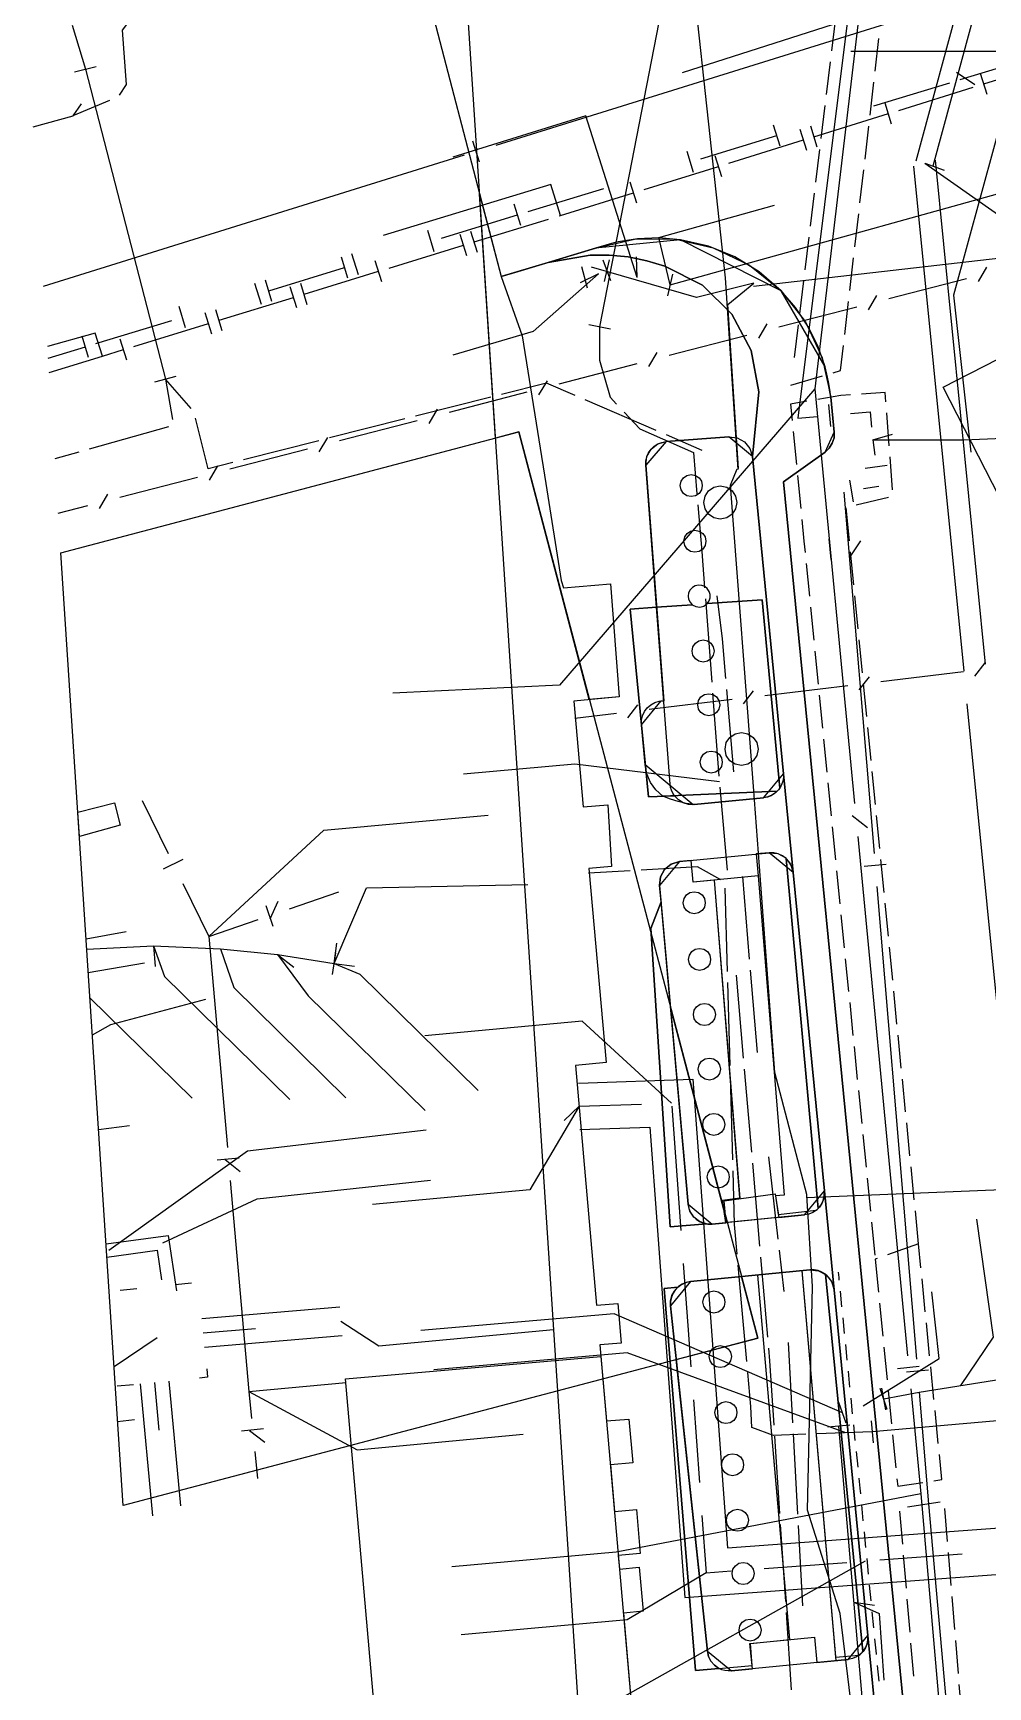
# Model space of a CAD drawing. Header units: metres. Extents: x 3206 to 3701, y 9896 to 11410.
# Drawn here: x 3206.4 to 3249.7, y 10058 to 10132.9 of the extents above; entities that cross this region are included whole.
import ezdxf

# ---------------------------------------------------------------- set-up
doc = ezdxf.new("R2010")
doc.units = ezdxf.units.M
for name, color, linetype in [('BOUNDARY', 7, 'Continuous'), ('BUILDING', 7, 'Continuous'), ('CURB', 7, 'Continuous'), ('ELECTR_CABLE', 7, 'Continuous'), ('ELECTR_CABLE_COMM', 7, 'Continuous'), ('GAS', 7, 'Continuous'), ('GRASS', 7, 'Continuous'), ('GROUND', 7, 'Continuous'), ('HEAT', 7, 'Continuous'), ('ROAD', 7, 'Continuous'), ('SEWER', 7, 'Continuous'), ('SIDEWALK_PATH', 7, 'Continuous'), ('WATER_PIPELINE', 7, 'Continuous')]:
    doc.layers.add(name, color=color, linetype=linetype)

msp = doc.modelspace()

# ---------------------------------------------------------------- linework, layer by layer
at = {"layer": 'BOUNDARY'}
msp.add_lwpolyline([(3253.023, 9915.673), (3233.596, 10020.109), (3233.041, 10027.227), (3225.675, 10139.955), (3262.083, 10325.257), (3335.841, 10689.444), (3351.098, 10763.684), (3367.768, 10831.231), (3377.814, 10869.112), (3520.394, 11207.447), (3551.174, 11273.829), (3554.005, 11279.367), (3611.719, 11390.174), (3639.436, 11373.131), (3680.635, 11298.581), (3281.247, 9920.202)], close=True, dxfattribs=at)
at = {"layer": 'BUILDING'}
for points in [[(3342.13, 10124.221), (3264.279, 10084.348), (3247.629, 10116.858), (3325.48, 10156.731)], [(3228.384, 10114.827), (3239.218, 10073.771), (3210.453, 10066.18), (3207.632, 10109.351)], [(3210.067, 10098.013), (3210.316, 10097.015), (3208.472, 10096.501), (3208.4, 10097.596)], [(3232.111, 10072.932), (3236.09, 10027.442), (3224.517, 10026.429), (3220.537, 10071.92)]]:
    msp.add_lwpolyline(points, close=True, dxfattribs=at)
at = {"layer": 'CURB'}
for points in [[(3235.712, 10123.536), (3231.861, 10123.147)], [(3240.278, 10121.222), (3235.712, 10123.536)], [(3227.589, 10121.864), (3231.861, 10123.147)], [(3242.271, 10117.778), (3240.278, 10121.222)], [(3242.53, 10116.399), (3242.271, 10117.778)], [(3242.53, 10116.399), (3242.685, 10114.822)], [(3235.068, 10114.39), (3234.146, 10113.317)], [(3237.905, 10114.606), (3235.068, 10114.39)], [(3238.976, 10113.706), (3237.905, 10114.606)], [(3242.271, 10113.911), (3242.685, 10114.822)], [(3240.385, 10099.341), (3238.976, 10113.706)], [(3242.271, 10113.911), (3240.394, 10112.567)], [(3234.146, 10113.317), (3234.959, 10102.648)], [(3240.394, 10112.567), (3246.104, 10054.345)], [(3236.342, 10097.94), (3236.297, 10097.935), (3234.11, 10099.743), (3233.943, 10101.55), (3234.847, 10102.637), (3234.959, 10102.648)], [(3239.487, 10098.248), (3240.385, 10099.341)], [(3236.342, 10097.94), (3239.487, 10098.248)], [(3239.731, 10095.76), (3239.145, 10095.703), (3239.244, 10094.708), (3236.296, 10094.419), (3236.195, 10095.414), (3235.666, 10095.362)], [(3240.824, 10094.863), (3239.731, 10095.76)], [(3235.666, 10095.362), (3234.767, 10094.277)], [(3242.238, 10080.438), (3240.824, 10094.863)], [(3234.767, 10094.277), (3236.063, 10079.841)], [(3238.416, 10080.087), (3237.253, 10094.513)], [(3239.244, 10094.708), (3240.41, 10080.247), (3240.027, 10080.209)], [(3236.063, 10079.841), (3237.156, 10078.935)], [(3237.156, 10078.935), (3237.786, 10078.996), (3237.695, 10079.989), (3240.013, 10080.303), (3240.176, 10079.231), (3241.341, 10079.345)], [(3241.341, 10079.345), (3242.238, 10080.438)], [(3241.585, 10076.857), (3236.166, 10076.326)], [(3236.166, 10076.326), (3235.269, 10075.224)], [(3240.669, 10060.089), (3239.229, 10076.626)], [(3241.219, 10076.825), (3242.758, 10059.152)], [(3242.915, 10076.396), (3242.903, 10076.518), (3242.878, 10076.753)], [(3243.036, 10075.184), (3242.965, 10075.899)], [(3235.269, 10075.224), (3236.935, 10059.577)], [(3243.156, 10073.973), (3243.085, 10074.687)], [(3243.276, 10072.761), (3243.206, 10073.475)], [(3243.398, 10071.55), (3243.326, 10072.264)], [(3243.52, 10070.338), (3243.448, 10071.052)], [(3243.642, 10069.127), (3243.57, 10069.841)], [(3243.764, 10067.915), (3243.692, 10068.629)], [(3243.886, 10066.704), (3243.861, 10066.961), (3243.815, 10067.418)], [(3244.005, 10065.492), (3243.935, 10066.206)], [(3244.124, 10064.28), (3244.054, 10064.994)], [(3244.243, 10063.068), (3244.173, 10063.782)], [(3244.362, 10061.856), (3244.292, 10062.571)], [(3244.481, 10060.645), (3244.411, 10061.359)], [(3238.027, 10058.688), (3238.983, 10058.781), (3238.868, 10059.933), (3241.791, 10060.211), (3241.905, 10059.068), (3243.316, 10059.206)], [(3243.316, 10059.206), (3244.213, 10060.299)], [(3244.6, 10059.433), (3244.598, 10059.462), (3244.53, 10060.147)], [(3236.935, 10059.577), (3238.027, 10058.688)], [(3244.72, 10058.221), (3244.649, 10058.935)]]:
    msp.add_lwpolyline(points, dxfattribs=at)
at = {"layer": 'ELECTR_CABLE'}
for points in [[(3238.339, 10113.123), (3237.754, 10121.805), (3235.6, 10141.735), (3239.679, 10143.681), (3242.235, 10148.535)], [(3249.381, 10140.441), (3242.644, 10133.283), (3235.791, 10131.099)], [(3235.859, 10139.15), (3232.048, 10119.593)], [(3208.144, 10133.262), (3208.741, 10131.267)], [(3210.284, 10130.085), (3210.612, 10130.576), (3210.427, 10133.027), (3210.765, 10133.473)], [(3251.186, 10132.357), (3248.085, 10121.023), (3248.884, 10113.916)], [(3208.257, 10131.142), (3209.225, 10131.392)], [(3208.741, 10131.267), (3212.381, 10117.221)], [(3206.372, 10128.646), (3208.183, 10129.151), (3208.566, 10129.688)], [(3208.188, 10129.158), (3209.851, 10129.858)], [(3239.022, 10121.434), (3253.668, 10123.106), (3253.583, 10121.339)], [(3232.008, 10121.993), (3229.042, 10119.375), (3225.405, 10118.301)], [(3232.008, 10121.993), (3231.167, 10121.585)], [(3238.347, 10113.174), (3237.869, 10120.601), (3239.038, 10121.567), (3236.436, 10120.92), (3231.685, 10122.299)], [(3231.557, 10119.689), (3232.539, 10119.497)], [(3232.048, 10119.593), (3232.049, 10118.083), (3232.535, 10116.395), (3232.824, 10116.086)], [(3211.897, 10117.096), (3212.865, 10117.346)], [(3212.381, 10117.221), (3212.692, 10115.385)], [(3213.535, 10115.894), (3212.381, 10117.221)], [(3230.936, 10116.484), (3229.646, 10117.042), (3227.599, 10116.524)], [(3227.114, 10116.401), (3223.704, 10115.538)], [(3234.622, 10114.887), (3231.395, 10116.285)], [(3212.507, 10115.062), (3208.922, 10114.051)], [(3215.43, 10113.445), (3214.308, 10113.161), (3213.736, 10115.45)], [(3223.219, 10115.416), (3219.809, 10114.553)], [(3233.166, 10115.721), (3233.876, 10114.961), (3236.303, 10113.898)], [(3219.325, 10114.43), (3215.915, 10113.568)], [(3236.695, 10113.99), (3235.081, 10114.689)], [(3208.44, 10113.916), (3207.354, 10113.61)], [(3236.303, 10113.898), (3236.461, 10112.017)], [(3241.449, 10080.251), (3241.451, 10080.279), (3239.987, 10085.808), (3239.306, 10095.138), (3239.023, 10098.768), (3237.988, 10112.413), (3238.284, 10113.15)], [(3236.503, 10111.519), (3236.68, 10109.415), (3236.807, 10107.756)], [(3236.845, 10107.258), (3237.134, 10103.494)], [(3237.78, 10103.661), (3237.629, 10105.454), (3237.374, 10107.393)], [(3238.137, 10099.421), (3237.822, 10103.163)], [(3237.172, 10102.995), (3237.46, 10099.231)], [(3237.48, 10098.972), (3230.93, 10099.772), (3225.876, 10099.319)], [(3237.501, 10098.733), (3237.827, 10094.972)], [(3233.429, 10094.945), (3231.546, 10094.832)], [(3237.54, 10094.536), (3236.494, 10095.128), (3233.928, 10094.975)], [(3220.021, 10090.734), (3221.483, 10094.167), (3228.802, 10094.317)], [(3237.851, 10090.383), (3237.748, 10094.154)], [(3238.851, 10090.941), (3238.536, 10094.683)], [(3208.775, 10091.856), (3210.588, 10092.192)], [(3208.806, 10091.386), (3211.831, 10091.534), (3214.871, 10091.404), (3217.451, 10091.144), (3220.021, 10090.734)], [(3211.831, 10091.534), (3212.336, 10090.15), (3218.008, 10084.581)], [(3211.831, 10091.534), (3211.904, 10090.603)], [(3214.871, 10091.404), (3215.469, 10089.65), (3220.55, 10084.661)], [(3217.451, 10091.144), (3218.836, 10089.283), (3224.14, 10084.076)], [(3217.451, 10091.144), (3218.189, 10090.572)], [(3219.942, 10090.24), (3220.099, 10091.228)], [(3220.021, 10090.734), (3220.143, 10091.66)], [(3208.875, 10090.329), (3211.417, 10090.777)], [(3220.021, 10090.734), (3221.177, 10090.254), (3226.541, 10084.987)], [(3220.021, 10090.734), (3220.948, 10090.62)], [(3239.208, 10086.701), (3238.893, 10090.443)], [(3237.968, 10086.112), (3237.865, 10089.883)], [(3238.239, 10090.215), (3238.565, 10086.454)], [(3208.95, 10089.187), (3213.58, 10084.64)], [(3209.06, 10087.505), (3209.895, 10087.979), (3214.199, 10089.117)], [(3238.608, 10085.956), (3238.934, 10082.195)], [(3238.084, 10081.841), (3237.981, 10085.612)], [(3238.285, 10077.576), (3238.164, 10078.921), (3238.098, 10081.342)], [(3238.977, 10081.697), (3239.303, 10077.936)], [(3240.149, 10078.243), (3239.719, 10081.973)], [(3241.425, 10080.133), (3258.779, 10080.849), (3259.91, 10078.781), (3265.577, 10078.687), (3271.398, 10079.084), (3274.019, 10077.782), (3278.223, 10078.565), (3278.99, 10081.184)], [(3244.274, 10050.409), (3244.266, 10050.489), (3242.957, 10061.288), (3241.476, 10065.971), (3241.698, 10076.108), (3241.448, 10080.236)], [(3248.43, 10071.615), (3249.9, 10073.813), (3249.148, 10079.155)], [(3240.421, 10075.881), (3240.206, 10077.746)], [(3238.499, 10075.199), (3238.33, 10077.078)], [(3239.346, 10077.438), (3239.509, 10075.557)], [(3239.509, 10075.557), (3239.66, 10073.812)], [(3243.995, 10070.695), (3247.436, 10072.847), (3247.108, 10075.863)], [(3243.06, 10070.38), (3232.706, 10074.865), (3223.945, 10074.111)], [(3238.724, 10072.705), (3238.499, 10075.199)], [(3244.93, 10071.01), (3246.53, 10071.31), (3250.33, 10071.92), (3255.39, 10072.02), (3260.05, 10072.06), (3266.3, 10071.64), (3274.23, 10071.63), (3278.39, 10071.75), (3282.15, 10072.02), (3285.49, 10072.49), (3288.81, 10073.72), (3292.61, 10074.84)], [(3243.205, 10069.476), (3233.306, 10073.107), (3224.534, 10072.322)], [(3239.703, 10073.314), (3239.753, 10072.739), (3239.945, 10069.819)], [(3240.81, 10069.924), (3240.613, 10073.566)], [(3241.397, 10069.411), (3239.933, 10069.358), (3238.947, 10069.72), (3238.907, 10070.667), (3238.768, 10072.207)], [(3243.22, 10069.906), (3242.9, 10070.854)], [(3261.585, 10071.03), (3254.192, 10070.38), (3244.4, 10069.519)], [(3245.09, 10070.536), (3244.77, 10071.484)], [(3245.022, 10070.519), (3244.838, 10071.501)], [(3241.035, 10065.782), (3240.837, 10069.425)], [(3244.4, 10069.519), (3241.897, 10069.429)], [(3243.388, 10069.823), (3242.392, 10069.737)], [(3244.27, 10053.82), (3242.89, 10069.78)], [(3244.356, 10070.017), (3244.444, 10069.021)], [(3239.978, 10069.32), (3240.209, 10065.823)], [(3240.242, 10065.325), (3240.472, 10061.828)], [(3241.26, 10061.641), (3241.062, 10065.283)], [(3240.505, 10061.329), (3240.735, 10057.833)], [(3243.58, 10061.8), (3244.716, 10061.293), (3244.932, 10058.267)], [(3243.58, 10061.8), (3244.504, 10061.662)]]:
    msp.add_lwpolyline(points, dxfattribs=at)
at = {"layer": 'ELECTR_CABLE_COMM'}
for points in [[(3233.756, 10121.824), (3231.425, 10129.145), (3225.404, 10127.281)], [(3235.253, 10121.486), (3254.27, 10126.78)], [(3235.253, 10121.486), (3234.735, 10123.642), (3239.985, 10125.104)], [(3232.559, 10121.666), (3232.207, 10122.602)], [(3232.273, 10121.647), (3232.493, 10122.622)], [(3233.756, 10121.824), (3233.721, 10122.758)], [(3231.502, 10121.346), (3231.251, 10122.314)], [(3235.143, 10120.998), (3235.363, 10121.974)], [(3249.221, 10121.647), (3249.602, 10122.293)], [(3245.158, 10120.871), (3248.685, 10121.782)], [(3240.179, 10119.584), (3243.706, 10120.496)], [(3244.242, 10120.36), (3244.622, 10121.006)], [(3239.263, 10119.074), (3239.643, 10119.72)], [(3235.2, 10118.298), (3238.727, 10119.209)], [(3234.283, 10117.787), (3234.664, 10118.433)], [(3230.221, 10117.011), (3233.748, 10117.922)], [(3225.242, 10115.724), (3228.768, 10116.636)], [(3229.304, 10116.5), (3229.685, 10117.146)], [(3224.325, 10115.214), (3224.706, 10115.86)], [(3220.262, 10114.438), (3223.789, 10115.349)], [(3219.346, 10113.927), (3219.727, 10114.573)], [(3215.283, 10113.151), (3218.81, 10114.062)], [(3214.367, 10112.64), (3214.747, 10113.286)], [(3210.304, 10111.864), (3213.831, 10112.776)], [(3207.515, 10111.144), (3208.852, 10111.489)], [(3209.388, 10111.354), (3209.768, 10112)], [(3244.794, 10103.521), (3248.551, 10103.973)], [(3249.064, 10103.767), (3249.527, 10104.357)], [(3238.571, 10102.507), (3239.034, 10103.096)], [(3239.547, 10102.891), (3243.304, 10103.342)], [(3243.817, 10103.137), (3244.28, 10103.726)], [(3233.325, 10101.876), (3233.788, 10102.466)], [(3234.301, 10102.26), (3238.058, 10102.712)], [(3230.933, 10101.856), (3232.812, 10102.081)]]:
    msp.add_lwpolyline(points, dxfattribs=at)
at = {"layer": 'GAS'}
for points in [[(3248.399, 10130.791), (3251.839, 10131.842)], [(3249.466, 10130.593), (3252.839, 10131.64)], [(3248.227, 10131.13), (3249.055, 10130.568)], [(3249.614, 10130.115), (3249.318, 10131.07)], [(3244.481, 10129.595), (3247.921, 10130.645)], [(3245.616, 10129.398), (3248.989, 10130.445)], [(3245.287, 10128.772), (3244.99, 10129.727)], [(3240.231, 10127.774), (3239.939, 10128.731)], [(3241.914, 10127.725), (3241.618, 10128.68)], [(3241.766, 10128.203), (3245.139, 10129.25)], [(3236.645, 10127.202), (3240.085, 10128.253)], [(3237.916, 10127.008), (3241.288, 10128.055)], [(3241.437, 10127.577), (3241.14, 10128.532)], [(3236.313, 10126.578), (3236.021, 10127.534)], [(3237.587, 10126.382), (3237.29, 10127.337)], [(3234.066, 10125.813), (3237.438, 10126.86)], [(3230.275, 10124.636), (3229.848, 10126.041), (3222.24, 10123.734)], [(3228.809, 10124.81), (3232.249, 10125.86)], [(3230.216, 10124.618), (3230.275, 10124.636), (3233.588, 10125.665)], [(3233.736, 10125.187), (3233.44, 10126.142)], [(3228.477, 10124.185), (3228.185, 10125.142)], [(3224.891, 10123.613), (3228.331, 10124.664)], [(3226.362, 10123.435), (3229.738, 10124.471)], [(3224.559, 10122.989), (3224.267, 10123.946)], [(3226.031, 10122.811), (3225.737, 10123.767)], [(3226.509, 10122.957), (3226.215, 10123.913)], [(3220.641, 10121.793), (3220.349, 10122.749)], [(3221.119, 10121.939), (3220.827, 10122.895)], [(3222.177, 10121.628), (3221.883, 10122.584)], [(3222.508, 10122.252), (3225.884, 10123.289)], [(3217.055, 10121.221), (3220.495, 10122.271)], [(3218.654, 10121.07), (3222.03, 10122.106)], [(3216.723, 10120.596), (3216.431, 10121.553)], [(3217.201, 10120.743), (3216.909, 10121.699)], [(3218.323, 10120.445), (3218.029, 10121.401)], [(3218.801, 10120.592), (3218.507, 10121.548)], [(3213.283, 10119.546), (3212.991, 10120.503)], [(3214.947, 10119.409), (3214.654, 10120.365)], [(3214.8, 10119.887), (3218.176, 10120.923)], [(3209.219, 10118.828), (3212.659, 10119.878)], [(3210.946, 10118.704), (3214.322, 10119.74)], [(3214.469, 10119.262), (3214.176, 10120.218)], [(3209.512, 10118.264), (3209.188, 10119.295), (3207.022, 10118.694)], [(3208.887, 10118.204), (3208.595, 10119.16)], [(3210.615, 10118.079), (3210.322, 10119.035)], [(3207.056, 10118.168), (3208.741, 10118.682)], [(3207.099, 10117.52), (3209.512, 10118.264), (3210.468, 10118.557)]]:
    msp.add_lwpolyline(points, dxfattribs=at)
at = {"layer": 'GRASS'}
for points in [[(3236.929, 10107.046), (3237.015, 10107.17), (3237.059, 10107.311), (3237.06, 10107.458), (3237.017, 10107.603), (3236.933, 10107.728), (3236.817, 10107.82), (3236.68, 10107.875), (3236.53, 10107.887), (3236.383, 10107.854), (3236.255, 10107.781), (3236.154, 10107.673), (3236.088, 10107.538), (3236.065, 10107.389), (3236.087, 10107.243), (3236.15, 10107.109), (3236.253, 10106.998), (3234.636, 10106.885), (3234.146, 10113.317), (3234.151, 10113.514), (3234.193, 10113.704), (3234.272, 10113.883), (3234.385, 10114.044), (3234.527, 10114.18), (3234.692, 10114.285), (3234.874, 10114.355), (3235.068, 10114.39), (3237.905, 10114.606), (3238.293, 10114.559), (3238.624, 10114.374), (3238.862, 10114.081), (3238.976, 10113.706), (3240.385, 10099.341), (3240.387, 10099.169), (3240.359, 10098.999), (3240.303, 10098.837), (3240.22, 10098.686), (3239.424, 10107.221)], [(3236.706, 10112.397), (3236.667, 10112.202), (3236.559, 10112.043), (3236.4, 10111.936), (3236.206, 10111.897), (3236.011, 10111.936), (3235.852, 10112.043), (3235.745, 10112.202), (3235.706, 10112.397), (3235.745, 10112.591), (3235.852, 10112.75), (3236.011, 10112.857), (3236.206, 10112.897), (3236.4, 10112.857), (3236.559, 10112.75), (3236.667, 10112.591)], [(3238.273, 10111.627), (3238.214, 10111.335), (3238.053, 10111.097), (3237.815, 10110.936), (3237.523, 10110.877), (3237.231, 10110.936), (3236.993, 10111.097), (3236.832, 10111.335), (3236.773, 10111.627), (3236.832, 10111.919), (3236.993, 10112.158), (3237.231, 10112.318), (3237.523, 10112.377), (3237.815, 10112.318), (3238.053, 10112.158), (3238.214, 10111.919)], [(3236.871, 10109.872), (3236.832, 10109.678), (3236.725, 10109.519), (3236.566, 10109.412), (3236.371, 10109.372), (3236.177, 10109.412), (3236.018, 10109.519), (3235.91, 10109.678), (3235.871, 10109.872), (3235.91, 10110.067), (3236.018, 10110.226), (3236.177, 10110.333), (3236.371, 10110.372), (3236.566, 10110.333), (3236.725, 10110.226), (3236.832, 10110.067)], [(3236.253, 10106.998), (3236.419, 10106.91), (3236.6, 10106.89), (3236.776, 10106.935), (3236.929, 10107.046), (3239.424, 10107.221), (3240.22, 10098.686), (3240.165, 10098.612), (3240.103, 10098.543), (3234.914, 10098.317), (3234.602, 10098.603), (3234.359, 10098.944), (3234.193, 10099.328), (3234.11, 10099.743), (3233.943, 10101.55), (3233.947, 10101.761), (3233.994, 10101.965), (3234.082, 10102.154), (3234.209, 10102.323), (3234.367, 10102.462), (3234.549, 10102.565), (3234.749, 10102.627), (3234.959, 10102.648), (3234.636, 10106.885)], [(3237.245, 10104.9), (3237.206, 10104.706), (3237.098, 10104.547), (3236.939, 10104.44), (3236.745, 10104.4), (3236.55, 10104.44), (3236.391, 10104.547), (3236.284, 10104.706), (3236.245, 10104.9), (3236.284, 10105.095), (3236.391, 10105.254), (3236.55, 10105.361), (3236.745, 10105.4), (3236.939, 10105.361), (3237.098, 10105.254), (3237.206, 10105.095)], [(3237.497, 10102.466), (3237.458, 10102.272), (3237.351, 10102.113), (3237.192, 10102.005), (3236.997, 10101.966), (3236.802, 10102.005), (3236.643, 10102.113), (3236.536, 10102.272), (3236.497, 10102.466), (3236.536, 10102.661), (3236.643, 10102.82), (3236.802, 10102.927), (3236.997, 10102.966), (3237.192, 10102.927), (3237.351, 10102.82), (3237.458, 10102.661)], [(3239.236, 10100.458), (3239.177, 10100.166), (3239.016, 10099.928), (3238.777, 10099.767), (3238.486, 10099.708), (3238.194, 10099.767), (3237.955, 10099.928), (3237.795, 10100.166), (3237.736, 10100.458), (3237.795, 10100.75), (3237.955, 10100.988), (3238.194, 10101.149), (3238.486, 10101.208), (3238.777, 10101.149), (3239.016, 10100.988), (3239.177, 10100.75)], [(3237.612, 10099.868), (3237.573, 10099.674), (3237.466, 10099.515), (3237.307, 10099.408), (3237.112, 10099.368), (3236.917, 10099.408), (3236.759, 10099.515), (3236.651, 10099.674), (3236.612, 10099.868), (3236.651, 10100.063), (3236.759, 10100.222), (3236.917, 10100.329), (3237.112, 10100.368), (3237.307, 10100.329), (3237.466, 10100.222), (3237.573, 10100.063)], [(3234.914, 10098.317), (3240.103, 10098.543), (3239.97, 10098.43), (3239.821, 10098.342), (3239.659, 10098.281), (3239.487, 10098.248), (3236.342, 10097.94), (3235.975, 10097.994), (3235.614, 10098.075), (3235.259, 10098.183)], [(3239.244, 10094.708), (3240.41, 10080.247), (3240.026, 10080.209), (3240.145, 10079.362), (3241.868, 10079.56), (3241.913, 10079.597), (3241.955, 10079.637), (3240.51, 10095.497), (3240.339, 10095.625), (3240.148, 10095.713), (3239.943, 10095.758), (3239.731, 10095.76), (3239.145, 10095.703)], [(3238.413, 10080.124), (3237.253, 10094.513), (3236.296, 10094.419), (3236.195, 10095.414), (3235.666, 10095.362), (3235.288, 10095.246), (3234.993, 10095.004), (3234.81, 10094.67), (3234.767, 10094.277), (3236.063, 10079.841), (3236.1, 10079.646), (3236.174, 10079.464), (3236.282, 10079.301), (3236.421, 10079.16), (3236.585, 10079.049), (3236.766, 10078.974), (3236.958, 10078.935), (3237.156, 10078.935), (3237.769, 10078.995), (3237.626, 10080.013)], [(3241.955, 10079.637), (3242.091, 10079.81), (3242.186, 10080.006), (3242.236, 10080.218), (3242.238, 10080.438), (3240.824, 10094.863), (3240.79, 10095.041), (3240.725, 10095.209), (3240.631, 10095.362), (3240.51, 10095.497)], [(3236.843, 10093.492), (3236.803, 10093.297), (3236.696, 10093.138), (3236.537, 10093.031), (3236.343, 10092.992), (3236.148, 10093.031), (3235.989, 10093.138), (3235.882, 10093.297), (3235.843, 10093.492), (3235.882, 10093.686), (3235.989, 10093.845), (3236.148, 10093.952), (3236.343, 10093.992), (3236.537, 10093.952), (3236.696, 10093.845), (3236.803, 10093.686)], [(3237.082, 10090.927), (3237.043, 10090.732), (3236.936, 10090.573), (3236.777, 10090.466), (3236.582, 10090.427), (3236.388, 10090.466), (3236.229, 10090.573), (3236.122, 10090.732), (3236.082, 10090.927), (3236.122, 10091.121), (3236.229, 10091.28), (3236.388, 10091.388), (3236.582, 10091.427), (3236.777, 10091.388), (3236.936, 10091.28), (3237.043, 10091.121)], [(3237.303, 10088.43), (3237.264, 10088.235), (3237.157, 10088.077), (3236.998, 10087.969), (3236.803, 10087.93), (3236.608, 10087.969), (3236.45, 10088.077), (3236.342, 10088.235), (3236.303, 10088.43), (3236.342, 10088.625), (3236.45, 10088.784), (3236.608, 10088.891), (3236.803, 10088.93), (3236.998, 10088.891), (3237.157, 10088.784), (3237.264, 10088.625)], [(3237.525, 10085.958), (3237.485, 10085.763), (3237.378, 10085.604), (3237.219, 10085.497), (3237.025, 10085.458), (3236.83, 10085.497), (3236.671, 10085.604), (3236.564, 10085.763), (3236.525, 10085.958), (3236.564, 10086.152), (3236.671, 10086.311), (3236.83, 10086.418), (3237.025, 10086.458), (3237.219, 10086.418), (3237.378, 10086.311), (3237.485, 10086.152)], [(3237.728, 10083.448), (3237.688, 10083.254), (3237.581, 10083.095), (3237.422, 10082.988), (3237.228, 10082.948), (3237.033, 10082.988), (3236.874, 10083.095), (3236.767, 10083.254), (3236.728, 10083.448), (3236.767, 10083.643), (3236.874, 10083.802), (3237.033, 10083.909), (3237.228, 10083.948), (3237.422, 10083.909), (3237.581, 10083.802), (3237.688, 10083.643)], [(3237.931, 10081.068), (3237.891, 10080.874), (3237.784, 10080.715), (3237.625, 10080.608), (3237.431, 10080.568), (3237.236, 10080.608), (3237.077, 10080.715), (3236.97, 10080.874), (3236.931, 10081.068), (3236.97, 10081.263), (3237.077, 10081.422), (3237.236, 10081.529), (3237.431, 10081.568), (3237.625, 10081.529), (3237.784, 10081.422), (3237.891, 10081.263)], [(3241.22, 10076.821), (3242.744, 10059.308), (3243.812, 10059.397), (3243.859, 10059.434), (3243.904, 10059.474), (3243.946, 10059.516), (3243.986, 10059.561), (3242.286, 10076.659), (3242.127, 10076.757), (3241.954, 10076.824), (3241.772, 10076.858), (3241.585, 10076.857)], [(3240.667, 10060.114), (3239.229, 10076.626), (3236.166, 10076.326), (3235.972, 10076.287), (3235.791, 10076.211), (3235.628, 10076.102), (3235.488, 10075.962), (3235.379, 10075.797), (3235.305, 10075.615), (3235.268, 10075.422), (3235.269, 10075.224), (3236.935, 10059.577), (3236.991, 10059.339), (3237.1, 10059.125), (3237.258, 10058.942), (3237.458, 10058.802), (3238.972, 10058.933), (3238.89, 10059.933)], [(3242.678, 10075.959), (3242.636, 10076.162), (3242.555, 10076.35), (3242.437, 10076.517), (3242.286, 10076.659), (3243.986, 10059.561), (3244.098, 10059.726), (3244.174, 10059.907), (3244.213, 10060.1), (3244.213, 10060.299)], [(3237.732, 10075.402), (3237.693, 10075.207), (3237.586, 10075.048), (3237.427, 10074.941), (3237.232, 10074.902), (3237.038, 10074.941), (3236.879, 10075.048), (3236.772, 10075.207), (3236.732, 10075.402), (3236.772, 10075.597), (3236.879, 10075.755), (3237.038, 10075.863), (3237.232, 10075.902), (3237.427, 10075.863), (3237.586, 10075.755), (3237.693, 10075.597)], [(3238.023, 10072.93), (3237.983, 10072.735), (3237.876, 10072.576), (3237.717, 10072.469), (3237.523, 10072.43), (3237.328, 10072.469), (3237.169, 10072.576), (3237.062, 10072.735), (3237.023, 10072.93), (3237.062, 10073.124), (3237.169, 10073.283), (3237.328, 10073.39), (3237.523, 10073.43), (3237.717, 10073.39), (3237.876, 10073.283), (3237.983, 10073.124)], [(3238.278, 10070.395), (3238.239, 10070.2), (3238.132, 10070.041), (3237.973, 10069.934), (3237.778, 10069.895), (3237.584, 10069.934), (3237.425, 10070.041), (3237.318, 10070.2), (3237.278, 10070.395), (3237.318, 10070.589), (3237.425, 10070.748), (3237.584, 10070.855), (3237.778, 10070.895), (3237.973, 10070.855), (3238.132, 10070.748), (3238.239, 10070.589)], [(3238.58, 10068.027), (3238.541, 10067.832), (3238.434, 10067.673), (3238.275, 10067.566), (3238.08, 10067.527), (3237.885, 10067.566), (3237.727, 10067.673), (3237.619, 10067.832), (3237.58, 10068.027), (3237.619, 10068.222), (3237.727, 10068.38), (3237.885, 10068.488), (3238.08, 10068.527), (3238.275, 10068.488), (3238.434, 10068.38), (3238.541, 10068.222)], [(3238.798, 10065.515), (3238.758, 10065.321), (3238.651, 10065.162), (3238.492, 10065.055), (3238.298, 10065.015), (3238.103, 10065.055), (3237.944, 10065.162), (3237.837, 10065.321), (3237.798, 10065.515), (3237.837, 10065.71), (3237.944, 10065.869), (3238.103, 10065.976), (3238.298, 10066.015), (3238.492, 10065.976), (3238.651, 10065.869), (3238.758, 10065.71)], [(3239.058, 10063.101), (3239.018, 10062.906), (3238.911, 10062.747), (3238.752, 10062.64), (3238.558, 10062.601), (3238.363, 10062.64), (3238.204, 10062.747), (3238.097, 10062.906), (3238.058, 10063.101), (3238.097, 10063.296), (3238.204, 10063.455), (3238.363, 10063.562), (3238.558, 10063.601), (3238.752, 10063.562), (3238.911, 10063.455), (3239.018, 10063.296)], [(3239.373, 10060.538), (3239.334, 10060.344), (3239.227, 10060.185), (3239.068, 10060.077), (3238.873, 10060.038), (3238.679, 10060.077), (3238.52, 10060.185), (3238.413, 10060.344), (3238.373, 10060.538), (3238.413, 10060.733), (3238.52, 10060.892), (3238.679, 10060.999), (3238.873, 10061.038), (3239.068, 10060.999), (3239.227, 10060.892), (3239.334, 10060.733)]]:
    msp.add_lwpolyline(points, close=True, dxfattribs=at)
at = {"layer": 'GROUND'}
for points in [[(3226.613, 10125.607), (3227.589, 10121.864), (3228.537, 10119.177), (3229.609, 10112.493), (3230.303, 10108.101), (3230.42, 10107.766), (3232.549, 10107.951), (3232.94, 10102.819), (3231.585, 10102.697), (3228.384, 10114.827), (3227.335, 10114.55)], [(3234.385, 10114.044), (3234.685, 10114.282), (3235.068, 10114.39), (3237.905, 10114.606), (3238.293, 10114.559), (3238.624, 10114.374), (3238.862, 10114.081), (3238.976, 10113.706), (3240.385, 10099.341), (3240.384, 10099.144), (3240.346, 10098.953), (3240.271, 10098.773), (3240.162, 10098.609), (3240.023, 10098.47), (3239.86, 10098.361), (3239.68, 10098.287), (3239.487, 10098.248), (3236.342, 10097.94), (3236.083, 10097.948), (3235.838, 10098.022), (3235.62, 10098.154), (3235.44, 10098.341), (3235.365, 10098.46), (3235.307, 10098.587), (3235.268, 10098.721), (3235.247, 10098.859), (3234.636, 10106.885), (3234.146, 10113.317), (3234.195, 10113.711)], [(3235.288, 10095.246), (3235.666, 10095.362), (3239.731, 10095.76), (3240.126, 10095.72), (3240.463, 10095.538), (3240.708, 10095.242), (3240.824, 10094.863), (3242.238, 10080.438), (3242.238, 10080.241), (3242.2, 10080.05), (3242.125, 10079.869), (3242.016, 10079.706), (3241.877, 10079.566), (3241.714, 10079.458), (3241.534, 10079.383), (3241.341, 10079.345), (3237.837, 10079.001), (3235.262, 10088.759), (3234.834, 10093.535), (3234.767, 10094.277), (3234.81, 10094.67), (3234.993, 10095.004)], [(3237.734, 10058.702), (3237.592, 10058.742), (3237.458, 10058.802), (3237.258, 10058.942), (3237.1, 10059.125), (3236.991, 10059.339), (3236.935, 10059.577), (3235.528, 10072.797), (3239.218, 10073.771), (3238.483, 10076.553), (3241.585, 10076.857), (3241.98, 10076.817), (3242.317, 10076.634), (3242.561, 10076.339), (3242.678, 10075.959), (3244.213, 10060.299), (3244.213, 10060.102), (3244.175, 10059.911), (3244.1, 10059.731), (3243.991, 10059.567), (3243.852, 10059.428), (3243.689, 10059.319), (3243.509, 10059.245), (3243.316, 10059.206), (3238.027, 10058.688), (3237.88, 10058.684)]]:
    msp.add_lwpolyline(points, close=True, dxfattribs=at)
at = {"layer": 'HEAT'}
for points in [[(3235.308, 10084.414), (3231.264, 10088.129), (3224.133, 10087.462)], [(3231.087, 10085.321), (3236.281, 10085.498), (3237.078, 10074.695)], [(3231.123, 10084.271), (3233.946, 10084.368)], [(3231.123, 10084.271), (3228.892, 10080.485), (3221.753, 10079.817)], [(3231.123, 10084.271), (3230.451, 10083.623)], [(3235.318, 10084.277), (3235.734, 10078.643)], [(3209.34, 10083.223), (3210.736, 10083.401)], [(3209.806, 10077.748), (3216.093, 10082.251), (3224.193, 10083.209)], [(3231.159, 10083.222), (3234.335, 10083.33), (3235.026, 10073.966)], [(3212.249, 10078.085), (3216.527, 10080.081), (3224.389, 10080.922)], [(3209.679, 10078.034), (3212.502, 10078.423), (3212.877, 10075.913)], [(3209.718, 10077.433), (3211.996, 10077.747), (3212.196, 10076.411)], [(3235.844, 10077.147), (3236.052, 10074.331)], [(3212.808, 10076.189), (3213.553, 10076.264)], [(3210.322, 10075.939), (3211.068, 10076.014)], [(3214.027, 10074.648), (3220.269, 10075.185)], [(3237.078, 10074.695), (3237.848, 10064.259), (3257.78, 10065.734), (3257.177, 10073.35)], [(3214.083, 10074.001), (3216.456, 10074.205)], [(3214.139, 10073.353), (3220.38, 10073.89)], [(3220.325, 10074.538), (3222.046, 10073.424), (3229.954, 10074.164)], [(3235.026, 10073.967), (3235.908, 10062.009), (3260.04, 10063.796), (3259.275, 10073.452)], [(3236.052, 10074.331), (3236.19, 10072.462)], [(3211.995, 10073.772), (3210.042, 10072.469)], [(3214.247, 10072.368), (3214.285, 10071.995), (3213.912, 10071.958)], [(3210.93, 10071.657), (3210.184, 10071.582)], [(3211.232, 10071.693), (3211.784, 10065.718)], [(3211.879, 10071.753), (3212.079, 10069.595)], [(3212.527, 10071.813), (3213.048, 10066.167)], [(3236.3, 10070.966), (3236.576, 10067.228)], [(3210.204, 10069.987), (3210.975, 10070.078)], [(3236.686, 10065.732), (3236.878, 10063.134), (3238.017, 10063.218)], [(3244.081, 10063.667), (3232.196, 10056.991), (3218.556, 10055.236)], [(3239.513, 10063.329), (3243.251, 10063.606)], [(3244.747, 10063.717), (3248.484, 10063.993)], [(3236.878, 10063.134), (3233.303, 10060.995), (3225.782, 10060.32)]]:
    msp.add_lwpolyline(points, dxfattribs=at)
at = {"layer": 'ROAD'}
msp.add_lwpolyline([(3223.644, 10136.993), (3227.589, 10121.864), (3228.364, 10122.097), (3231.861, 10123.147), (3233.639, 10123.564), (3235.442, 10123.571), (3237.2, 10123.173), (3238.844, 10122.38), (3240.266, 10121.234), (3241.379, 10119.816), (3242.146, 10118.184), (3242.53, 10116.399), (3242.685, 10114.822), (3242.676, 10114.559), (3242.6, 10114.311), (3242.463, 10114.092), (3242.271, 10113.911), (3240.394, 10112.567), (3248.155, 10033.423)], dxfattribs=at)
at = {"layer": 'SEWER'}
for points in [[(3244.249, 10137.507), (3241.8, 10116.78)], [(3246.405, 10127.109), (3248.504, 10134.851)], [(3247.175, 10126.891), (3249.284, 10134.672)], [(3242.74, 10133.584), (3242.559, 10132.095)], [(3244.539, 10131.166), (3244.711, 10132.656)], [(3242.498, 10131.599), (3242.317, 10130.11)], [(3251.554, 10130.708), (3250.939, 10132.061), (3243.441, 10132.061)], [(3244.31, 10129.179), (3244.482, 10130.669)], [(3242.257, 10129.613), (3242.076, 10128.124)], [(3244.081, 10127.192), (3244.253, 10128.682)], [(3242.015, 10127.628), (3241.834, 10126.139)], [(3249.543, 10104.303), (3247.279, 10127.139)], [(3243.851, 10125.205), (3244.023, 10126.695)], [(3248.569, 10103.992), (3246.301, 10126.861)], [(3246.79, 10127), (3251.15, 10123.958), (3258.371, 10126.031)], [(3246.79, 10127), (3247.671, 10126.69)], [(3241.774, 10125.642), (3241.593, 10124.153)], [(3243.622, 10123.219), (3243.794, 10124.709)], [(3241.533, 10123.657), (3241.351, 10122.168)], [(3243.392, 10121.232), (3243.564, 10122.722)], [(3241.291, 10121.672), (3241.11, 10120.183)], [(3243.163, 10119.245), (3243.335, 10120.735)], [(3241.05, 10119.686), (3240.869, 10118.197)], [(3242.637, 10117.509), (3242.974, 10117.607), (3243.106, 10118.748)], [(3240.717, 10116.949), (3242.157, 10117.369)], [(3241.8, 10116.78), (3230.237, 10103.352), (3222.684, 10102.992)], [(3241.8, 10116.78), (3243.605, 10097.988)], [(3245.026, 10116.192), (3244.995, 10116.616), (3243.923, 10116.544)], [(3241.448, 10116.213), (3240.706, 10116.083), (3240.779, 10115.34)], [(3243.424, 10116.511), (3242.989, 10116.481), (3241.941, 10116.299)], [(3245.177, 10114.197), (3245.064, 10115.693)], [(3240.827, 10114.842), (3240.973, 10113.349)], [(3245.327, 10112.203), (3245.214, 10113.699)], [(3241.022, 10112.852), (3241.168, 10111.359)], [(3243.375, 10109.888), (3243.228, 10111.381)], [(3243.687, 10111.516), (3245.146, 10111.864)], [(3241.216, 10110.861), (3241.313, 10109.875), (3241.363, 10109.369)], [(3242.543, 10109.047), (3242.452, 10109.977)], [(3243.571, 10107.898), (3243.424, 10109.391)], [(3241.412, 10108.871), (3241.56, 10107.378)], [(3241.61, 10106.881), (3241.758, 10105.388)], [(3243.767, 10105.907), (3243.62, 10107.4)], [(3243.963, 10103.917), (3243.816, 10105.41)], [(3241.807, 10104.891), (3241.955, 10103.398)], [(3244.159, 10101.927), (3244.012, 10103.419)], [(3242.005, 10102.9), (3242.153, 10101.408)], [(3250.986, 10079.63), (3248.717, 10102.499)], [(3242.202, 10100.91), (3242.35, 10099.417)], [(3244.355, 10099.936), (3244.208, 10101.429)], [(3244.551, 10097.946), (3244.404, 10099.439)], [(3242.4, 10098.92), (3242.548, 10097.427)], [(3211.316, 10098.129), (3212.498, 10095.718)], [(3214.34, 10091.96), (3219.55, 10096.788), (3226.998, 10097.456)], [(3243.503, 10097.447), (3244.195, 10096.91)], [(3244.747, 10095.956), (3244.6, 10097.448)], [(3242.597, 10096.93), (3242.745, 10095.437)], [(3243.749, 10096.495), (3245.554, 10077.703)], [(3213.165, 10095.456), (3212.276, 10095.02)], [(3242.795, 10094.939), (3242.943, 10093.447)], [(3244.943, 10093.965), (3244.796, 10095.458)], [(3213.158, 10094.371), (3214.34, 10091.96)], [(3216.915, 10093.363), (3217.238, 10092.427)], [(3217.123, 10092.76), (3217.482, 10093.559)], [(3217.991, 10093.223), (3220.224, 10093.995)], [(3245.139, 10091.975), (3244.992, 10093.468)], [(3214.34, 10091.96), (3216.573, 10092.732)], [(3242.992, 10092.949), (3243.14, 10091.456)], [(3214.34, 10091.96), (3215.179, 10082.402)], [(3245.335, 10089.984), (3245.188, 10091.477)], [(3243.189, 10090.959), (3243.338, 10089.466)], [(3243.387, 10088.969), (3243.535, 10087.476)], [(3245.531, 10087.994), (3245.384, 10089.487)], [(3245.727, 10086.004), (3245.58, 10087.496)], [(3243.584, 10086.978), (3243.733, 10085.486)], [(3245.923, 10084.013), (3245.776, 10085.506)], [(3243.782, 10084.988), (3243.93, 10083.496)], [(3243.979, 10082.998), (3244.128, 10081.505)], [(3246.119, 10082.023), (3245.972, 10083.516)], [(3215.708, 10081.918), (3214.721, 10081.831)], [(3215.073, 10081.862), (3215.76, 10081.32)], [(3246.315, 10080.033), (3246.168, 10081.525)], [(3215.311, 10080.908), (3216.15, 10071.35)], [(3244.177, 10081.008), (3244.325, 10079.515)], [(3246.511, 10078.042), (3246.364, 10079.535)], [(3244.374, 10079.018), (3244.522, 10077.525)], [(3246.511, 10078.042), (3245.097, 10077.541)], [(3245.554, 10077.703), (3246.01, 10072.957)], [(3246.618, 10076.95), (3246.511, 10078.042)], [(3244.626, 10077.373), (3244.541, 10077.343)], [(3244.541, 10077.343), (3244.689, 10075.85)], [(3246.814, 10074.959), (3246.667, 10076.452)], [(3244.738, 10075.353), (3244.886, 10073.86)], [(3247.01, 10072.969), (3246.863, 10074.462)], [(3244.935, 10073.363), (3245.084, 10071.87)], [(3246.542, 10072.477), (3245.556, 10072.382)], [(3247.206, 10070.979), (3247.059, 10072.471)], [(3216.15, 10071.35), (3220.559, 10071.748)], [(3216.15, 10071.35), (3216.274, 10070.126)], [(3216.15, 10071.35), (3221.057, 10068.706), (3228.579, 10069.41)], [(3245.133, 10071.372), (3245.281, 10069.88)], [(3246.153, 10071.464), (3246.609, 10066.718)], [(3247.402, 10068.988), (3247.255, 10070.481)], [(3216.809, 10069.649), (3215.824, 10069.549)], [(3216.175, 10069.585), (3216.87, 10069.052)], [(3245.33, 10069.382), (3245.479, 10067.89)], [(3216.426, 10068.634), (3216.55, 10067.41)], [(3247.201, 10067.306), (3247.562, 10067.362), (3247.451, 10068.491)], [(3245.528, 10067.392), (3245.562, 10067.052), (3246.707, 10067.23)], [(3246.609, 10066.718), (3232.805, 10064.066), (3225.351, 10063.397)], [(3246.009, 10066.121), (3247.492, 10066.35)], [(3246.609, 10066.718), (3248.546, 10044.426)], [(3245.789, 10064.433), (3245.663, 10065.928)], [(3247.681, 10066.039), (3247.804, 10064.544)], [(3245.956, 10062.44), (3245.831, 10063.935)], [(3247.846, 10064.046), (3247.97, 10062.551)], [(3246.123, 10060.447), (3245.998, 10061.942)], [(3248.011, 10062.053), (3248.135, 10060.558)], [(3246.291, 10058.454), (3246.165, 10059.949)], [(3248.176, 10060.06), (3248.3, 10058.565)], [(3248.341, 10058.066), (3248.465, 10056.572)]]:
    msp.add_lwpolyline(points, dxfattribs=at)
at = {"layer": 'SIDEWALK_PATH'}
for points in [[(3248.155, 10033.423), (3240.394, 10112.567), (3242.271, 10113.911), (3242.463, 10114.092), (3242.6, 10114.311), (3242.676, 10114.559), (3242.685, 10114.822), (3242.53, 10116.399), (3242.488, 10116.748), (3242.431, 10117.095), (3242.358, 10117.438), (3242.271, 10117.778), (3241.939, 10118.729), (3241.492, 10119.626), (3240.936, 10120.461), (3240.278, 10121.222), (3239.291, 10122.076), (3238.185, 10122.754), (3236.985, 10123.245), (3235.712, 10123.536), (3234.737, 10123.617), (3233.763, 10123.578), (3232.801, 10123.421), (3231.861, 10123.147), (3229.725, 10122.505), (3231.619, 10122.83), (3232.483, 10122.836), (3233.341, 10122.754), (3234.186, 10122.586), (3235.012, 10122.333), (3236.715, 10121.473), (3238.046, 10120.165), (3238.923, 10118.518), (3239.264, 10116.641), (3238.976, 10113.706), (3240.385, 10099.341), (3240.824, 10094.863), (3242.238, 10080.438), (3242.678, 10075.959), (3244.213, 10060.299), (3244.653, 10055.821)], [(3244.653, 10055.821), (3244.213, 10060.299), (3244.213, 10060.102), (3244.175, 10059.911), (3244.1, 10059.731), (3243.991, 10059.567), (3243.852, 10059.428), (3243.689, 10059.319), (3243.509, 10059.245), (3243.316, 10059.206), (3238.027, 10058.688), (3237.88, 10058.684), (3237.734, 10058.702), (3237.592, 10058.742), (3237.458, 10058.802), (3236.396, 10058.709), (3234.971, 10076.012), (3235.598, 10076.077), (3235.724, 10076.172), (3235.862, 10076.246), (3236.01, 10076.298), (3236.166, 10076.326), (3241.585, 10076.857), (3241.98, 10076.817), (3242.317, 10076.634), (3242.561, 10076.339), (3242.678, 10075.959), (3242.238, 10080.438), (3242.238, 10080.241), (3242.2, 10080.05), (3242.125, 10079.869), (3242.016, 10079.706), (3241.877, 10079.566), (3241.714, 10079.458), (3241.534, 10079.383), (3241.341, 10079.345), (3237.156, 10078.935), (3237.091, 10078.93), (3237.025, 10078.93), (3236.96, 10078.935), (3236.895, 10078.943), (3235.245, 10078.815), (3234.379, 10092.334), (3234.834, 10093.535), (3234.767, 10094.277), (3234.81, 10094.67), (3234.993, 10095.004), (3235.288, 10095.246), (3235.666, 10095.362), (3239.731, 10095.76), (3240.126, 10095.72), (3240.463, 10095.538), (3240.708, 10095.242), (3240.824, 10094.863), (3240.385, 10099.341), (3240.384, 10099.144), (3240.346, 10098.953), (3240.271, 10098.773), (3240.162, 10098.609), (3240.023, 10098.47), (3239.86, 10098.361), (3239.68, 10098.287), (3239.487, 10098.248), (3236.342, 10097.94), (3236.083, 10097.948), (3235.838, 10098.022), (3235.62, 10098.154), (3235.44, 10098.341), (3234.274, 10098.291), (3233.43, 10106.8), (3234.636, 10106.885), (3234.146, 10113.317), (3234.195, 10113.711), (3234.385, 10114.044), (3234.685, 10114.282), (3235.068, 10114.39), (3237.905, 10114.606), (3238.293, 10114.559), (3238.624, 10114.374), (3238.862, 10114.081), (3238.976, 10113.706), (3239.264, 10116.641), (3238.923, 10118.518), (3238.046, 10120.165), (3236.715, 10121.473), (3235.012, 10122.333), (3234.186, 10122.586), (3233.341, 10122.754), (3232.483, 10122.836), (3231.619, 10122.83), (3229.725, 10122.505), (3227.589, 10121.864), (3228.537, 10119.177), (3229.609, 10112.493), (3230.303, 10108.101), (3230.42, 10107.766), (3232.549, 10107.951), (3232.94, 10102.819), (3230.881, 10102.634), (3231.311, 10097.836), (3232.431, 10097.936), (3232.586, 10095.143), (3231.561, 10095.051), (3232.351, 10086.248), (3230.957, 10086.123), (3231.908, 10075.253), (3232.87, 10075.338), (3233.027, 10073.545), (3232.064, 10073.46), (3232.366, 10070.011), (3233.382, 10070.1), (3233.556, 10068.108), (3232.54, 10068.019), (3232.725, 10065.908), (3233.722, 10065.996), (3233.896, 10064.003), (3232.899, 10063.916), (3232.953, 10063.303), (3233.85, 10063.381), (3234.025, 10061.389), (3233.127, 10061.31), (3233.621, 10055.672)]]:
    msp.add_lwpolyline(points, dxfattribs=at)
for points in [[(3234.274, 10098.291), (3235.44, 10098.341), (3235.365, 10098.46), (3235.307, 10098.587), (3235.268, 10098.721), (3235.247, 10098.859), (3234.636, 10106.885), (3233.43, 10106.8)], [(3234.834, 10093.535), (3234.379, 10092.334), (3235.245, 10078.815), (3236.895, 10078.943), (3236.581, 10079.051), (3236.326, 10079.25), (3236.147, 10079.52), (3236.063, 10079.841)], [(3235.269, 10075.224), (3235.272, 10075.463), (3235.331, 10075.69), (3235.44, 10075.898), (3235.598, 10076.077), (3234.971, 10076.012), (3236.396, 10058.709), (3237.458, 10058.802), (3237.258, 10058.942), (3237.1, 10059.125), (3236.991, 10059.339), (3236.935, 10059.577)]]:
    msp.add_lwpolyline(points, close=True, dxfattribs=at)
at = {"layer": 'WATER_PIPELINE'}
for points in [[(3227.36, 10127.821), (3257.843, 10137.323)], [(3243.451, 10134.833), (3241.042, 10115.452)], [(3226.297, 10128.011), (3226.594, 10127.059)], [(3206.843, 10121.426), (3225.928, 10127.375)], [(3242.429, 10116.072), (3242.516, 10115.079)], [(3241.042, 10115.452), (3241.933, 10115.53)], [(3243.427, 10115.66), (3244.318, 10115.738)], [(3244.318, 10115.738), (3244.38, 10115.041)], [(3244.43, 10114.47), (3248.568, 10114.47), (3256.383, 10114.8)], [(3244.43, 10114.47), (3245.33, 10114.72)], [(3244.43, 10114.47), (3244.52, 10113.776)], [(3245.082, 10113.302), (3244.093, 10113.174)], [(3243.122, 10112.092), (3244.494, 10095.722)], [(3243.561, 10111.661), (3243.396, 10112.645)], [(3244.703, 10112.357), (3244.013, 10112.241)], [(3243.371, 10109.122), (3243.889, 10109.899)], [(3245.035, 10095.224), (3244.041, 10095.141)], [(3244.62, 10094.228), (3245.992, 10077.858)], [(3245.992, 10077.858), (3246.415, 10072.806)], [(3246.956, 10072.308), (3245.962, 10072.225)], [(3246.541, 10071.312), (3246.964, 10066.26)], [(3246.964, 10066.26), (3248.648, 10047.205)]]:
    msp.add_lwpolyline(points, dxfattribs=at)

doc.saveas('drawing.dxf')
